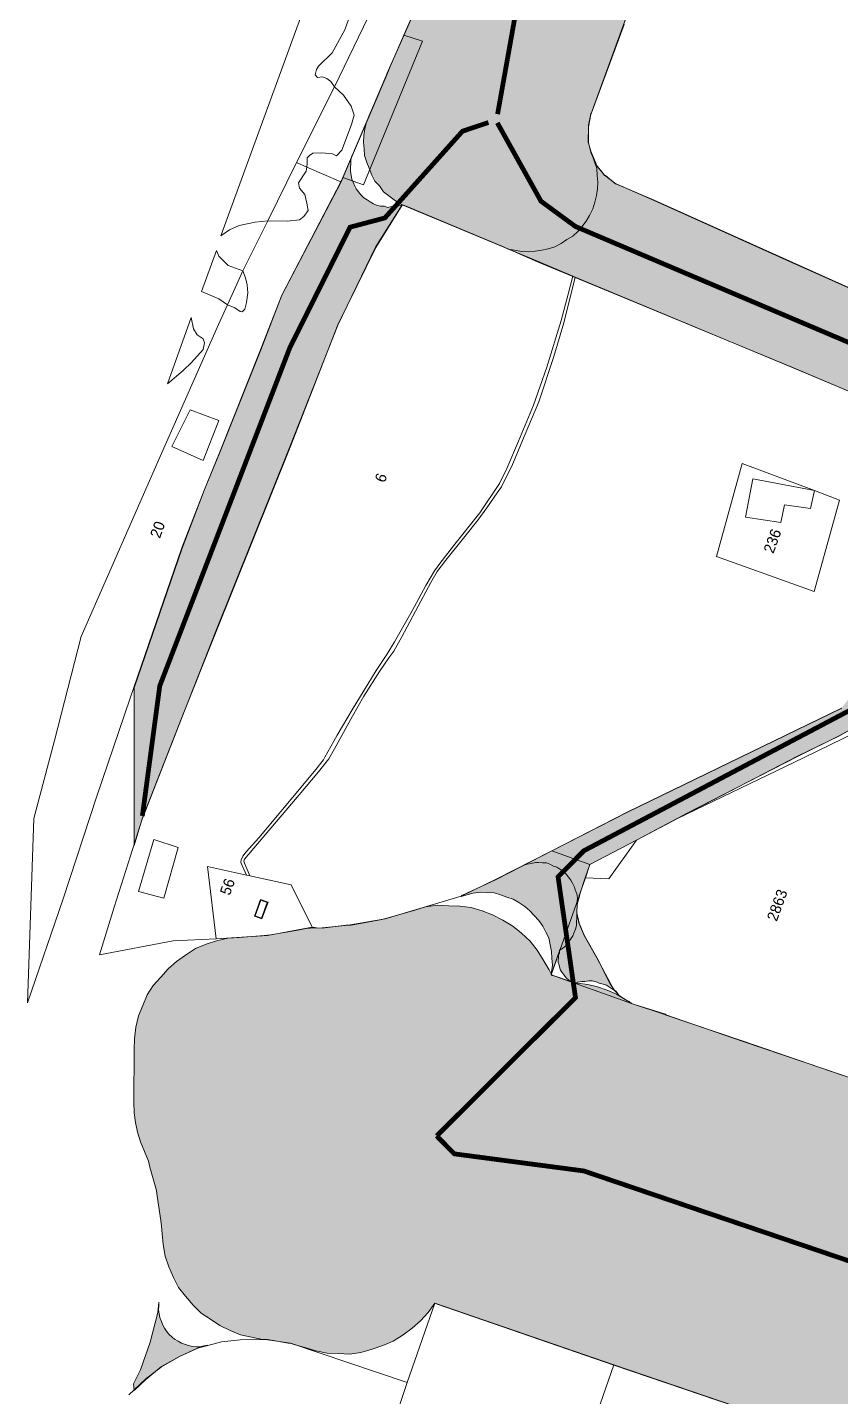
# Model space of a CAD drawing. Header units: metres. Extents: x -334141 to -333355, y -28168 to -27441.
# Drawn here: x -334071.4 to -333977.5, y -27742.8 to -27584.7 of the extents above; entities that cross this region are included whole.
import ezdxf

# ---------------------------------------------------------------- set-up
doc = ezdxf.new("R2010")
doc.units = ezdxf.units.M
for name, color, linetype, lineweight, true_color in [('EB-12-STREET-16-26M', 7, 'CONTINUOUS', 18, 0x4a5a46), ('EB-12-STREET-9-16M', 7, 'CONTINUOUS', 18, 0x84917d), ('EB-12-STREET-OVER-26M', 7, 'CONTINUOUS', 18, 0x2b3529), ('EB-12-STREET-UNDER-9M', 7, 'CONTINUOUS', 18, 0xb7c0b2), ('EB-12-STREET-VOID', 7, 'CONTINUOUS', 18, 0xe5e8e1), ('EB-BASE-CADASTRAL-AREA', 7, 'CONTINUOUS', 9, 0x8a8d90), ('EB-BASE-DIVIDING', 7, 'CONTINUOUS', 18, 0xc8bcac), ('EB-BASE-EASEMENTS', 7, 'CONTINUOUS', 18, 0x71806b), ('EB-BASE-ENCROACHED', 7, 'CONTINUOUS', 18, 0x725d47), ('EB-BASE-PARCEL-NUMBERS', 7, 'CONTINUOUS', 9, 0x8a8d90), ('EB-BASE-PARCELS', 7, 'CONTINUOUS', 18, 0x8a8d90), ('EB-BASE-STRUCTURES', 7, 'CONTINUOUS', 18, 0x4e504d)]:
    doc.layers.add(name, color=color, linetype=linetype, lineweight=lineweight, true_color=true_color)
doc.styles.add('OD-INTER', font='Inter.ttf')

msp = doc.modelspace()

# ---------------------------------------------------------------- hatches: boundary and pattern name
at = {"layer": 'EB-12-STREET-VOID', "transparency": 33554630}
for points in [[(-334006.59, -27598.25), (-334006.34, -27599.04), (-334006.17, -27599.49), (-334006.18, -27599.6), (-334005.92, -27600.27), (-334005.67, -27601.06), (-334005.61, -27601.84), (-334005.54, -27602.62), (-334005.57, -27603.39), (-334005.69, -27604.17), (-334005.9, -27604.94), (-334006.12, -27605.71), (-334006.51, -27606.47), (-334006.91, -27607.12), (-334007.39, -27607.77), (-334007.87, -27608.31), (-334008.45, -27608.84), (-334009.11, -27609.26), (-334009.77, -27609.69), (-334010.53, -27610.1), (-334011.28, -27610.3), (-334012.02, -27610.49), (-334012.77, -27610.58), (-334013.6, -27610.66), (-334014.34, -27610.63), (-334015.17, -27610.49), (-334015.91, -27610.36), (-334016.64, -27610), (-334027.67, -27605.39), (-334028.41, -27605.14), (-334029.04, -27604.68), (-334029.67, -27604.21), (-334030.3, -27603.74), (-334030.74, -27603.06), (-334031.27, -27602.49), (-334031.62, -27601.81), (-334031.96, -27601.02), (-334032.22, -27600.34), (-334032.47, -27599.56), (-334032.53, -27598.78), (-334032.6, -27598), (-334032.57, -27597.22), (-334032.45, -27596.45), (-334032.24, -27595.68), (-334031.93, -27594.91), (-334029.92, -27590.21), (-334029.91, -27590.1), (-334027.9, -27585.62), (-334023.07, -27574.58), (-334014.3, -27554.46), (-334014, -27553.81), (-334013.61, -27553.05), (-334013.12, -27552.51), (-334012.64, -27551.86), (-334011.97, -27551.44), (-334011.4, -27550.9), (-334010.74, -27550.59), (-334009.99, -27550.18), (-334009.24, -27549.98), (-334008.49, -27549.78), (-334007.75, -27549.7), (-334007, -27549.62), (-334006.17, -27549.64), (-334005.44, -27549.78), (-334004.7, -27550.03), (-334003.97, -27550.28), (-334002.24, -27551), (-334002.05, -27551.01), (-334001.96, -27551.01), (-334001.41, -27551.03), (-334000.57, -27551.06), (-333999.84, -27551.31), (-333999.11, -27551.45), (-333998.38, -27551.81), (-333997.65, -27552.17), (-333997.02, -27552.63), (-333996.39, -27553.1), (-333995.85, -27553.67), (-333995.41, -27554.24), (-333994.97, -27554.92), (-333994.53, -27555.61), (-333994.28, -27556.39), (-333994.03, -27557.07), (-333993.87, -27557.85), (-333993.81, -27558.63), (-333993.83, -27559.41), (-333993.86, -27560.18), (-333994.07, -27560.95), (-333994.29, -27561.72), (-333999.52, -27576.3), (-333999.52, -27576.3), (-334002.49, -27584.41), (-334006.28, -27594.6), (-334006.38, -27594.82), (-334006.38, -27594.93), (-334006.61, -27596.03), (-334006.61, -27596.25), (-334006.62, -27596.36), (-334006.67, -27597.92), (-334006.68, -27598.03), (-334006.59, -27598.25)], [(-334031.18, -27610.15), (-334035.56, -27619.1), (-334041.06, -27633.22), (-334049.69, -27654.68), (-334053.55, -27664.42), (-334058.13, -27676.14), (-334059.07, -27679.21), (-334059.08, -27661.01), (-334053.51, -27644.88), (-334050.96, -27638.09), (-334049.23, -27633.93), (-334044.46, -27622), (-334042.02, -27615.65), (-334035.17, -27602.57), (-334034.97, -27602.13), (-334029.92, -27590.21), (-334029.71, -27589.78), (-334029.91, -27590.1), (-334029.92, -27590.21), (-334033.75, -27599.18), (-334033.95, -27599.62), (-334034.06, -27600.06), (-334034.07, -27600.5), (-334034.09, -27600.94), (-334034.11, -27601.39), (-334034.03, -27601.83), (-334033.95, -27602.28), (-334033.78, -27602.62), (-334033.61, -27603.07), (-334033.44, -27603.41), (-334033.17, -27603.75), (-334032.91, -27604.09), (-334032.55, -27604.44), (-334032.19, -27604.67), (-334031.82, -27604.91), (-334031.46, -27605.14), (-334031.1, -27605.27), (-334030.64, -27605.4), (-334030.17, -27605.41), (-334029.81, -27605.54), (-334029.34, -27605.44), (-334028.88, -27605.46), (-334028.51, -27605.36), (-334028.23, -27605.26), (-334028.13, -27605.26), (-334031.18, -27610.15)], [(-334005.75, -27600.5), (-334005.75, -27600.61), (-334005.66, -27600.73), (-334004.86, -27601.75), (-334004.78, -27601.87), (-334004.68, -27601.87), (-334003.51, -27602.8), (-334003.51, -27602.8), (-334003.42, -27602.8), (-333999.04, -27604.74), (-333999.04, -27604.74), (-333983.83, -27611.6), (-333966.78, -27619.2), (-333952.93, -27625.35), (-333937.52, -27632.11), (-333937.52, -27632.11), (-333910.18, -27644.17), (-333909.81, -27644.41), (-333909.45, -27644.64), (-333909.09, -27644.88), (-333908.73, -27645.22), (-333908.47, -27645.57), (-333908.2, -27645.91), (-333908.03, -27646.25), (-333907.86, -27646.7), (-333907.69, -27647.15), (-333907.61, -27647.48), (-333907.42, -27647.38), (-333907.04, -27647.06), (-333906.66, -27646.85), (-333906.29, -27646.75), (-333905.82, -27646.66), (-333905.45, -27646.56), (-333905.07, -27646.46), (-333904.89, -27646.47), (-333895.48, -27644.8), (-333895.01, -27644.71), (-333894.64, -27644.72), (-333894.18, -27644.74), (-333893.72, -27644.76), (-333893.26, -27644.88), (-333892.9, -27645.12), (-333892.44, -27645.25), (-333892.08, -27645.59), (-333891.72, -27645.83), (-333891.45, -27646.17), (-333891.09, -27646.51), (-333890.83, -27646.86), (-333890.66, -27647.2), (-333890.49, -27647.65), (-333890.32, -27648.1), (-333890.24, -27648.54), (-333890.24, -27648.65), (-333890.25, -27648.76), (-333890.07, -27648.88), (-333871.8, -27655.85), (-333852.53, -27663.31), (-333852.43, -27663.31), (-333852.43, -27663.2), (-333851.78, -27644.9), (-333851.77, -27644.46), (-333851.66, -27644.02), (-333851.55, -27643.58), (-333851.35, -27643.14), (-333851.16, -27642.82), (-333850.95, -27642.38), (-333850.67, -27642.06), (-333850.38, -27641.73), (-333850.09, -27641.41), (-333849.71, -27641.2), (-333849.33, -27640.99), (-333848.95, -27640.79), (-333848.49, -27640.69), (-333848.11, -27640.59), (-333847.65, -27640.5), (-333847.19, -27640.52), (-333846.82, -27640.53), (-333846.36, -27640.66), (-333845.9, -27640.67), (-333845.53, -27640.91), (-333838.15, -27644.05), (-333824.55, -27649.75), (-333823.73, -27650.11), (-333823.55, -27650.12), (-333823.45, -27650.12), (-333822.99, -27650.03), (-333822.61, -27649.93), (-333822.15, -27649.95), (-333821.69, -27649.96), (-333821.32, -27650.09), (-333820.87, -27650.21), (-333820.5, -27650.34), (-333818.4, -27651.3), (-333818.4, -27651.3), (-333802.56, -27658.63), (-333802.37, -27658.64), (-333783.36, -27665.64), (-333783.27, -27665.64), (-333783.27, -27665.64), (-333783.84, -27666.17), (-333784.32, -27666.71), (-333784.81, -27667.36), (-333785.11, -27668.02), (-333785.51, -27668.78), (-333785.72, -27669.44), (-333785.93, -27670.21), (-333785.96, -27670.98), (-333785.98, -27671.76), (-333786.01, -27672.54), (-333785.85, -27673.32), (-333785.7, -27674.1), (-333785.44, -27674.78), (-333785.1, -27675.46), (-333784.66, -27676.14), (-333784.22, -27676.82), (-333783.68, -27677.39), (-333783.14, -27677.86), (-333782.51, -27678.32), (-333781.88, -27678.68), (-333781.15, -27679.04), (-333821.74, -27661.84), (-333821.83, -27661.73), (-333821.83, -27661.84), (-333821.92, -27661.83), (-333821.93, -27662.05), (-333825.77, -27671.02), (-333825.96, -27671.35), (-333826.16, -27671.79), (-333826.45, -27672.11), (-333826.74, -27672.43), (-333827.03, -27672.75), (-333827.41, -27672.96), (-333827.79, -27673.17), (-333828.16, -27673.38), (-333828.54, -27673.48), (-333829.01, -27673.68), (-333829.47, -27673.67), (-333829.84, -27673.76), (-333830.31, -27673.75), (-333830.77, -27673.62), (-333831.13, -27673.5), (-333831.59, -27673.37), (-333831.96, -27673.25), (-333832.32, -27673.01), (-333832.68, -27672.78), (-333833.04, -27672.43), (-333833.3, -27672.09), (-333833.57, -27671.75), (-333833.83, -27671.4), (-333834, -27670.95), (-333834.18, -27670.61), (-333834.25, -27670.17), (-333834.33, -27669.72), (-333834.41, -27669.27), (-333834.39, -27668.83), (-333833.9, -27662.74), (-333833.79, -27662.3), (-333833.69, -27661.97), (-333833.58, -27661.53), (-333833.07, -27660.11), (-333832.45, -27658.35), (-333832.05, -27657.48), (-333832.04, -27657.37), (-333832.14, -27657.37), (-333833.32, -27656.77), (-333834.69, -27656.28), (-333834.69, -27656.28), (-333835.87, -27655.68), (-333837.79, -27654.95), (-333839.61, -27654.1), (-333839.7, -27654.1), (-333839.71, -27654.21), (-333841.58, -27675.9), (-333841.65, -27677.68), (-333841.65, -27677.79), (-333841.56, -27677.79), (-333835.36, -27678.01), (-333834.9, -27678.03), (-333834.44, -27678.15), (-333834.08, -27678.28), (-333833.62, -27678.4), (-333833.26, -27678.64), (-333832.89, -27678.87), (-333832.53, -27679.11), (-333832.27, -27679.45), (-333832, -27679.68), (-333831.74, -27680.14), (-333831.47, -27680.48), (-333831.3, -27680.82), (-333831.22, -27681.26), (-333831.05, -27681.71), (-333831.07, -27682.16), (-333830.99, -27682.61), (-333831.01, -27683.05), (-333831.11, -27683.38), (-333831.22, -27683.82), (-333831.33, -27684.26), (-333833.44, -27689.07), (-333833.64, -27689.51), (-333833.84, -27689.83), (-333834.13, -27690.26), (-333834.42, -27690.59), (-333834.7, -27690.8), (-333835.09, -27691.12), (-333835.46, -27691.33), (-333835.93, -27691.53), (-333836.31, -27691.63), (-333836.77, -27691.73), (-333837.15, -27691.82), (-333837.61, -27691.81), (-333838.07, -27691.79), (-333838.53, -27691.77), (-333838.9, -27691.65), (-333839.36, -27691.52), (-333845.01, -27688.99), (-333845.19, -27688.99), (-333845.29, -27688.98), (-333845.29, -27689.09), (-333845.76, -27689.3), (-333846.14, -27689.51), (-333846.51, -27689.61), (-333846.98, -27689.7), (-333847.44, -27689.68), (-333847.9, -27689.67), (-333848.37, -27689.65), (-333848.73, -27689.53), (-333849.19, -27689.4), (-333849.65, -27689.27), (-333850.01, -27689.04), (-333850.37, -27688.8), (-333850.73, -27688.57), (-333851, -27688.23), (-333851.27, -27687.88), (-333851.53, -27687.43), (-333851.7, -27687.09), (-333851.87, -27686.64), (-333852.04, -27686.19), (-333852.12, -27685.74), (-333852.1, -27685.3), (-333852.43, -27676.19), (-333852.42, -27676.08), (-333852.51, -27676.07), (-333885.58, -27663.25), (-333896.53, -27658.98), (-333906.49, -27655.18), (-333906.86, -27655.06), (-333907.22, -27654.83), (-333907.58, -27654.59), (-333907.94, -27654.24), (-333908.2, -27653.9), (-333908.47, -27653.56), (-333908.74, -27653.22), (-333908.91, -27652.88), (-333909.08, -27652.43), (-333909.25, -27651.98), (-333909.24, -27651.87), (-333909.53, -27652.08), (-333909.91, -27652.29), (-333910.28, -27652.5), (-333910.75, -27652.7), (-333911.13, -27652.8), (-333911.59, -27652.78), (-333912.06, -27652.88), (-333912.06, -27652.88), (-333912.33, -27652.87), (-333912.43, -27652.87), (-333917.82, -27653.56), (-333918.28, -27653.55), (-333918.74, -27653.53), (-333919.11, -27653.52), (-333919.57, -27653.39), (-333920.03, -27653.26), (-333920.39, -27653.03), (-333920.76, -27652.9), (-333921.12, -27652.56), (-333921.48, -27652.32), (-333921.75, -27651.98), (-333922.1, -27651.64), (-333922.28, -27651.3), (-333922.54, -27650.84), (-333922.62, -27650.51), (-333922.79, -27650.06), (-333922.86, -27649.61), (-333922.86, -27649.5), (-333922.95, -27649.5), (-333937.73, -27643.2), (-333939.64, -27642.36), (-333945.12, -27640.05), (-333962.26, -27632.79), (-333962.26, -27632.68), (-333963.91, -27632.06), (-333964.09, -27632.06), (-333982.7, -27624.18), (-334008.15, -27613.63), (-334008.43, -27613.51), (-334012.53, -27611.81), (-334016.64, -27610), (-334015.91, -27610.36), (-334015.17, -27610.49), (-334014.34, -27610.63), (-334013.6, -27610.66), (-334012.77, -27610.58), (-334012.02, -27610.49), (-334011.28, -27610.3), (-334010.53, -27610.1), (-334009.77, -27609.69), (-334009.11, -27609.26), (-334008.45, -27608.84), (-334007.87, -27608.31), (-334007.39, -27607.77), (-334006.91, -27607.12), (-334006.51, -27606.47), (-334006.12, -27605.71), (-334005.9, -27604.94), (-334005.69, -27604.17), (-334005.57, -27603.39), (-334005.54, -27602.62), (-334005.61, -27601.84), (-334005.67, -27601.06), (-334005.92, -27600.27), (-334006.18, -27599.6), (-334006.17, -27599.49), (-334006.17, -27599.49), (-334005.75, -27600.5)], [(-334010.86, -27679.81), (-334002.09, -27675.34), (-333977.42, -27663.34), (-333974.89, -27660.09), (-333968.98, -27657.75), (-333966.46, -27657.28), (-333966.43, -27656.4), (-333947.42, -27652.85), (-333947.55, -27653.84), (-333933.39, -27651.35), (-333922.86, -27649.5), (-333922.86, -27649.5), (-333922.86, -27649.61), (-333922.79, -27650.06), (-333922.62, -27650.51), (-333922.54, -27650.84), (-333922.28, -27651.3), (-333922.1, -27651.64), (-333921.75, -27651.98), (-333921.48, -27652.32), (-333921.12, -27652.56), (-333920.76, -27652.9), (-333920.39, -27653.03), (-333920.03, -27653.26), (-333919.57, -27653.39), (-333919.11, -27653.52), (-333918.74, -27653.53), (-333918.28, -27653.55), (-333917.82, -27653.56), (-333918.66, -27653.64), (-333923.02, -27654.05), (-333927.11, -27654.34), (-333937.54, -27656.31), (-333951.34, -27658.93), (-333959.91, -27660.4), (-333967.28, -27662.14), (-333967.94, -27662.34), (-333971.12, -27663.23), (-333973.18, -27663.93), (-333974.31, -27664.67), (-333977.71, -27666.54), (-333982.52, -27668.93), (-333995.25, -27675.47), (-333996.38, -27676.1), (-334001.1, -27678.6), (-334006.47, -27681.4), (-334006.99, -27682.94), (-334007.61, -27684.8), (-334007.62, -27684.92), (-334007.71, -27684.91), (-334007.71, -27685.02), (-334007.62, -27684.92), (-334007.93, -27686.01), (-334007.92, -27685.68), (-334007.91, -27685.24), (-334007.98, -27684.79), (-334008.15, -27684.34), (-334008.23, -27684.01), (-334008.49, -27683.55), (-334008.67, -27683.21), (-334008.93, -27682.87), (-334009.2, -27682.53), (-334009.56, -27682.18), (-334009.92, -27681.95), (-334010.28, -27681.71), (-334010.65, -27681.59), (-334011.1, -27681.35), (-334011.47, -27681.23), (-334011.93, -27681.21), (-334012.39, -27681.19), (-334012.76, -27681.18), (-334013.23, -27681.28), (-334013.69, -27681.37), (-334014.07, -27681.47), (-334014.45, -27681.68), (-334010.86, -27679.81)], [(-334021.32, -27685.1), (-334021.23, -27684.99), (-334017.27, -27683.13), (-334017.27, -27683.13), (-334014.45, -27681.68), (-334014.07, -27681.47), (-334013.69, -27681.37), (-334013.23, -27681.28), (-334012.76, -27681.18), (-334012.39, -27681.19), (-334011.93, -27681.21), (-334011.47, -27681.23), (-334011.1, -27681.35), (-334010.65, -27681.59), (-334010.28, -27681.71), (-334009.92, -27681.95), (-334009.56, -27682.18), (-334009.2, -27682.53), (-334008.93, -27682.87), (-334008.67, -27683.21), (-334008.49, -27683.55), (-334008.23, -27684.01), (-334008.15, -27684.34), (-334007.98, -27684.79), (-334007.91, -27685.24), (-334007.92, -27685.68), (-334007.94, -27686.13), (-334007.94, -27686.13), (-334007.96, -27686.9), (-334007.97, -27687.01), (-334007.97, -27687.12), (-334007.99, -27687.57), (-334008, -27688.01), (-334008.02, -27688.45), (-334008.13, -27688.89), (-334008.33, -27689.33), (-334008.43, -27689.66), (-334008.73, -27690.09), (-334008.92, -27690.42), (-334009.21, -27690.74), (-334009.59, -27691.06), (-334009.88, -27691.27), (-334009.97, -27691.27), (-334009.97, -27691.38), (-334010.9, -27694.01), (-334010.9, -27694.01), (-334010.9, -27694.12), (-334010.89, -27693.79), (-334010.77, -27693.02), (-334010.84, -27692.24), (-334010.9, -27691.46), (-334011.06, -27690.68), (-334011.22, -27689.89), (-334011.56, -27689.22), (-334011.91, -27688.54), (-334012.35, -27687.86), (-334012.89, -27687.28), (-334013.42, -27686.71), (-334013.96, -27686.25), (-334014.68, -27685.78), (-334015.32, -27685.42), (-334016.05, -27685.17), (-334016.78, -27684.92), (-334017.51, -27684.68), (-334018.35, -27684.65), (-334019.09, -27684.62), (-334019.92, -27684.7), (-334020.67, -27684.9), (-334021.32, -27685.1), (-334021.32, -27685.1)], [(-334024.37, -27732.06), (-334025.15, -27733.14), (-334026.02, -27734.11), (-334026.97, -27734.96), (-334028.02, -27735.7), (-334029.16, -27736.44), (-334030.38, -27736.95), (-334031.6, -27737.35), (-334032.91, -27737.75), (-334034.21, -27737.93), (-334035.5, -27737.88), (-334036.8, -27737.84), (-334038.08, -27737.57), (-334039.37, -27737.19), (-334040.74, -27736.81), (-334041.02, -27736.69), (-334041.29, -27736.68), (-334043.68, -27736.26), (-334044.24, -27736.24), (-334045.53, -27735.97), (-334046.81, -27735.71), (-334048, -27735.22), (-334049.18, -27734.62), (-334050.27, -27733.92), (-334051.35, -27733.21), (-334052.25, -27732.29), (-334053.14, -27731.26), (-334053.93, -27730.24), (-334054.54, -27729.1), (-334055.05, -27727.87), (-334055.47, -27726.63), (-334055.7, -27725.29), (-334055.84, -27724.06), (-334055.91, -27723.17), (-334055.97, -27722.5), (-334056.43, -27719.71), (-334056.5, -27719.04), (-334057.24, -27716.35), (-334057.4, -27715.68), (-334058.34, -27713.43), (-334058.67, -27712.31), (-334058.91, -27711.19), (-334059.05, -27710.07), (-334059.1, -27708.85), (-334059.07, -27702.75), (-334059.03, -27701.53), (-334058.89, -27700.2), (-334058.57, -27698.88), (-334058.06, -27697.68), (-334057.55, -27696.47), (-334056.87, -27695.39), (-334056, -27694.42), (-334055.13, -27693.45), (-334054.18, -27692.6), (-334053.13, -27691.86), (-334052, -27691.12), (-334050.77, -27690.61), (-334049.56, -27690.21), (-334048.25, -27689.92), (-334046.95, -27689.85), (-334044.07, -27689.62), (-334043.33, -27689.54), (-334040.16, -27688.98), (-334039.23, -27688.79), (-334038.3, -27688.72), (-334037.38, -27688.75), (-334034.59, -27688.4), (-334034.03, -27688.42), (-334030.49, -27687.77), (-334029.74, -27687.57), (-334026.66, -27686.68), (-334025.44, -27686.28), (-334024.05, -27686.11), (-334022.75, -27686.16), (-334021.46, -27686.2), (-334020.17, -27686.36), (-334018.88, -27686.74), (-334017.7, -27687.22), (-334016.51, -27687.82), (-334015.34, -27688.53), (-334014.35, -27689.34), (-334013.36, -27690.26), (-334012.56, -27691.29), (-334011.86, -27692.42), (-334011.16, -27693.56), (-334010.9, -27694.12), (-334010.82, -27694.24), (-334010.72, -27694.24), (-334008.44, -27694.99), (-334008.16, -27695.11), (-334007.88, -27695.12), (-334006.69, -27695.27), (-334005.59, -27695.53), (-334004.49, -27695.9), (-334003.39, -27696.39), (-334002.4, -27696.98), (-334001.94, -27697.22), (-334001.67, -27697.45), (-334001.31, -27697.57), (-333997.74, -27698.7), (-333997.65, -27698.81), (-333988.77, -27701.79), (-333977.34, -27705.74), (-333977.25, -27705.75), (-333968.19, -27708.84), (-333949.35, -27715.28), (-333938.73, -27718.88), (-333938.64, -27718.88), (-333922.64, -27724.44), (-333908.73, -27729.04), (-333908.55, -27729.16), (-333902.24, -27731.38), (-333902.15, -27731.49), (-333889.52, -27735.71), (-333876.99, -27740.04), (-333876.71, -27740.05), (-333876.34, -27740.06), (-333866.65, -27738.18), (-333865.44, -27738), (-333864.14, -27737.94), (-333862.85, -27737.98), (-333861.65, -27738.14), (-333860.37, -27738.52), (-333859.18, -27738.89), (-333858.08, -27739.37), (-333857, -27740.08), (-333856, -27740.78), (-333855.02, -27741.7), (-333854.22, -27742.62), (-333853.42, -27743.65), (-333852.71, -27744.67), (-333852.28, -27745.57), (-333852.11, -27746.02), (-333851.41, -27747.05), (-333851.24, -27747.39), (-333850.97, -27747.62), (-333849.9, -27748.77), (-333849.63, -27749), (-333849.35, -27749.12), (-333848.44, -27749.59), (-333848.17, -27749.71), (-333847.9, -27749.84), (-333820.91, -27759), (-333804.81, -27764.46), (-333786.24, -27770.77), (-333770.13, -27776.11), (-333769.4, -27776.25), (-333768.48, -27776.4), (-333768.48, -27776.4), (-333767.83, -27776.42), (-333766.99, -27776.34), (-333766.72, -27776.35), (-333765.51, -27776.28), (-333764.22, -27776.32), (-333763.02, -27776.48), (-333761.83, -27776.85), (-333760.64, -27777.23), (-333759.45, -27777.71), (-333758.46, -27778.41), (-333757.37, -27779.12), (-333756.47, -27779.93), (-333755.58, -27780.85), (-333754.88, -27781.87), (-333754.88, -27781.87), (-333754.51, -27781.99), (-333739.33, -27787.3), (-333739.24, -27787.31), (-333734.12, -27789.15), (-333724.61, -27792.49), (-333719.48, -27794.22), (-333719.39, -27794.22), (-333713.26, -27796.33), (-333701.01, -27800.65), (-333691.31, -27803.98), (-333691.22, -27803.99), (-333687.38, -27805.34), (-333683.54, -27806.7), (-333679.6, -27807.95), (-333677.59, -27808.69), (-333677.32, -27808.7), (-333673.48, -27810.16), (-333673.39, -27810.17), (-333669.64, -27811.41), (-333669.64, -27811.41), (-333662.96, -27813.76), (-333655.64, -27816.23), (-333651.25, -27817.72), (-333650.97, -27817.73), (-333650.88, -27817.73), (-333649.78, -27817.99), (-333648.58, -27818.26), (-333647.39, -27818.63), (-333646.21, -27819.23), (-333645.48, -27819.59), (-333645.3, -27819.71), (-333645.03, -27819.83), (-333642.74, -27820.57), (-333639.54, -27821.69), (-333639.45, -27821.69), (-333633.32, -27823.9), (-333632.5, -27824.15), (-333631.13, -27824.76), (-333629.95, -27825.35), (-333626.95, -27827.01), (-333623.41, -27828.92), (-333619.87, -27830.82), (-333619.77, -27830.82), (-333616.32, -27832.72), (-333609.15, -27836.63), (-333592.43, -27845.77), (-333592.34, -27845.78), (-333570.36, -27857.76), (-333546.3, -27871.04), (-333539.57, -27874.61), (-333539.48, -27874.62), (-333533.03, -27878.17), (-333526.76, -27881.61), (-333523.31, -27883.51), (-333522.22, -27884.11), (-333521.23, -27884.92), (-333520.25, -27885.84), (-333519.35, -27886.76), (-333518.65, -27887.78), (-333517.95, -27888.92), (-333517.44, -27890.16), (-333517.02, -27891.39), (-333516.69, -27892.63), (-333516.55, -27893.96), (-333516.51, -27895.3), (-333516.64, -27896.51), (-333516.87, -27897.84), (-333517.19, -27899.05), (-333517.7, -27900.25), (-333518.3, -27901.45), (-333518.98, -27902.54), (-333519.76, -27903.51), (-333520.72, -27904.47), (-333521.67, -27905.33), (-333522.81, -27906.06), (-333523.94, -27906.69), (-333524.04, -27906.69), (-333524.79, -27907.1), (-333525.08, -27907.32), (-333525.65, -27907.74), (-333526.13, -27908.17), (-333526.41, -27908.38), (-333526.89, -27908.81), (-333527.08, -27909.02), (-333527.27, -27909.24), (-333529.43, -27912.71), (-333530.9, -27914.88), (-333537.97, -27926.29), (-333537.97, -27926.29), (-333540.03, -27929.66), (-333540.42, -27930.31), (-333540.81, -27930.85), (-333542.09, -27932.8), (-333542.18, -27932.91), (-333551.3, -27947.24), (-333551.39, -27947.35), (-333558.66, -27959.19), (-333559.44, -27960.28), (-333560.31, -27961.25), (-333561.18, -27962.21), (-333562.22, -27963.07), (-333563.36, -27963.69), (-333564.49, -27964.32), (-333565.71, -27964.72), (-333567.02, -27965.12), (-333568.32, -27965.29), (-333569.62, -27965.36), (-333570.91, -27965.31), (-333572.2, -27965.16), (-333573.49, -27964.89), (-333574.68, -27964.4), (-333575.86, -27963.81), (-333607.39, -27946.93), (-333607.39, -27946.82), (-333620.02, -27940.05), (-333642.64, -27927.92), (-333642.73, -27927.92), (-333644.46, -27926.97), (-333645.54, -27926.27), (-333646.63, -27925.45), (-333647.62, -27924.64), (-333648.42, -27923.72), (-333649.21, -27922.59), (-333649.82, -27921.57), (-333650.43, -27920.32), (-333650.85, -27919.09), (-333651.08, -27917.86), (-333651.31, -27916.63), (-333651.36, -27915.29), (-333651.22, -27913.97), (-333650.99, -27912.75), (-333650.67, -27911.54), (-333650.26, -27910.34), (-333649.66, -27909.14), (-333648.98, -27908.05), (-333648.2, -27906.97), (-333647.33, -27906.11), (-333646.28, -27905.26), (-333645.24, -27904.52), (-333644.11, -27903.89), (-333642.98, -27903.38), (-333641.76, -27902.98), (-333640.45, -27902.69), (-333639.15, -27902.52), (-333637.85, -27902.45), (-333636.66, -27902.6), (-333635.37, -27902.87), (-333634.09, -27903.25), (-333629.05, -27904.98), (-333589.35, -27918.48), (-333589.07, -27918.49), (-333588.88, -27918.28), (-333569.87, -27888.53), (-333569.68, -27888.31), (-333569.95, -27888.19), (-333599.04, -27878.18), (-333599.13, -27878.06), (-333609.28, -27874.6), (-333639.47, -27864.21), (-333639.74, -27864.08), (-333639.93, -27864.3), (-333647.08, -27875.37), (-333647.86, -27876.45), (-333648.64, -27877.43), (-333649.59, -27878.28), (-333650.26, -27878.81), (-333650.47, -27879.58), (-333650.88, -27880.79), (-333651.39, -27881.99), (-333652.08, -27883.08), (-333653.45, -27885.25), (-333654.22, -27886.22), (-333655.09, -27887.19), (-333655.95, -27888.05), (-333657, -27888.9), (-333658.04, -27889.53), (-333659.26, -27890.04), (-333660.39, -27890.55), (-333661.61, -27890.84), (-333662.91, -27891.02), (-333664.21, -27891.2), (-333665.41, -27891.15), (-333666.7, -27890.89), (-333667.99, -27890.62), (-333669.18, -27890.24), (-333670.36, -27889.65), (-333671.45, -27889.05), (-333672.44, -27888.35), (-333673.43, -27887.43), (-333674.32, -27886.51), (-333675.03, -27885.49), (-333675.73, -27884.46), (-333676.34, -27883.33), (-333676.76, -27882.09), (-333677.09, -27880.86), (-333677.32, -27879.63), (-333677.37, -27878.3), (-333677.36, -27878.08), (-333677.31, -27876.75), (-333677.17, -27875.42), (-333676.85, -27874.1), (-333676.34, -27872.9), (-333675.84, -27871.69), (-333675.15, -27870.5), (-333674.66, -27869.85), (-333674.56, -27869.74), (-333673.79, -27868.66), (-333673.01, -27867.68), (-333672.05, -27866.72), (-333672.05, -27866.72), (-333671.66, -27866.29), (-333670.71, -27865.55), (-333670.61, -27865.22), (-333670.29, -27864.01), (-333670.18, -27863.68), (-333670.37, -27863.56), (-333673.17, -27861.8), (-333673.44, -27861.56), (-333673.64, -27861.89), (-333675.6, -27865.04), (-333677.47, -27868.19), (-333678.25, -27869.28), (-333679.03, -27870.25), (-333679.98, -27871.1), (-333680.94, -27871.96), (-333682.07, -27872.58), (-333683.2, -27873.21), (-333684.43, -27873.72), (-333685.64, -27874.01), (-333686.85, -27874.3), (-333688.15, -27874.37), (-333688.43, -27874.36), (-333688.62, -27874.46), (-333688.81, -27874.56), (-333689.11, -27875.33), (-333689.52, -27876.54), (-333689.72, -27876.86), (-333690.02, -27877.52), (-333690.02, -27877.52), (-333691.12, -27879.81), (-333691.12, -27879.92), (-333691.22, -27880.03), (-333691.14, -27880.25), (-333690.88, -27880.93), (-333690.46, -27882.17), (-333690.23, -27883.4), (-333690.09, -27884.62), (-333690.04, -27885.84), (-333690.18, -27887.17), (-333690.41, -27888.38), (-333690.82, -27889.59), (-333691.32, -27890.79), (-333691.82, -27891.89), (-333692.6, -27892.97), (-333693.38, -27893.94), (-333694.25, -27894.91), (-333695.2, -27895.65), (-333696.24, -27896.39), (-333697.38, -27897.02), (-333698.6, -27897.53), (-333698.97, -27897.63), (-333699.16, -27897.84), (-333700.99, -27899.78), (-333701.95, -27900.63), (-333702.9, -27901.38), (-333704.04, -27902.11), (-333705.16, -27902.63), (-333706.38, -27903.03), (-333707.6, -27903.43), (-333708.81, -27903.61), (-333710.11, -27903.67), (-333711.4, -27903.63), (-333712.69, -27903.47), (-333713.89, -27903.21), (-333715.08, -27902.83), (-333716.26, -27902.24), (-333717.35, -27901.64), (-333726.76, -27895.54), (-333727.04, -27895.42), (-333727.49, -27895.18), (-333727.77, -27895.06), (-333728.95, -27894.46), (-333730.03, -27893.76), (-333731.12, -27892.94), (-333732.01, -27892.02), (-333732.81, -27891), (-333733.6, -27889.97), (-333734.21, -27888.73), (-333734.72, -27887.6), (-333735.05, -27886.25), (-333735.28, -27885.02), (-333735.42, -27883.69), (-333735.41, -27883.47), (-333735.41, -27883.47), (-333735.83, -27882.34), (-333736.16, -27881.11), (-333736.39, -27879.88), (-333736.47, -27879.43), (-333736.65, -27879.31), (-333736.65, -27879.31), (-333737.83, -27878.61), (-333737.83, -27878.61), (-333738.56, -27878.25), (-333738.56, -27878.25), (-333739.65, -27877.65), (-333740.74, -27876.95), (-333741.72, -27876.14), (-333742.62, -27875.22), (-333743.33, -27874.31), (-333744.03, -27873.28), (-333744.64, -27872.15), (-333745.15, -27871.02), (-333745.48, -27869.79), (-333745.72, -27868.56), (-333745.86, -27867.33), (-333745.9, -27866), (-333745.77, -27864.78), (-333745.54, -27863.57), (-333745.43, -27863.13), (-333745.32, -27862.69), (-333745.32, -27862.69), (-333745.74, -27861.45), (-333745.98, -27860.22), (-333746.12, -27859), (-333746.07, -27857.67), (-333745.94, -27856.45), (-333745.71, -27855.24), (-333745.39, -27854.03), (-333743.64, -27848.98), (-333743.54, -27848.77), (-333743.71, -27848.32), (-333744.04, -27847.19), (-333744.27, -27845.96), (-333744.41, -27844.74), (-333744.46, -27843.52), (-333744.33, -27842.3), (-333744.1, -27841.09), (-333743.78, -27839.88), (-333743.26, -27838.45), (-333740.27, -27829.68), (-333740.17, -27829.35), (-333740.44, -27829.23), (-333754.61, -27824.29), (-333754.89, -27824.28), (-333755.17, -27824.16), (-333755.44, -27824.15), (-333756, -27824.13), (-333756.74, -27824.21), (-333757.3, -27824.19), (-333758.23, -27824.38), (-333759.06, -27824.46), (-333759.81, -27824.66), (-333760.66, -27824.96), (-333761.13, -27825.17), (-333761.32, -27825.27), (-333761.6, -27825.37), (-333762.26, -27825.79), (-333762.45, -27825.9), (-333762.64, -27826), (-333762.83, -27826.22), (-333763.78, -27826.96), (-333764.91, -27827.59), (-333766.04, -27828.1), (-333767.26, -27828.5), (-333768.48, -27828.9), (-333769.78, -27829.08), (-333770.99, -27829.15), (-333772.28, -27829.1), (-333773.57, -27828.83), (-333774.76, -27828.57), (-333775.95, -27828.19), (-333777.14, -27827.6), (-333778.23, -27827), (-333779.22, -27826.19), (-333779.58, -27825.96), (-333779.85, -27825.73), (-333780.12, -27825.61), (-333807.57, -27816.31), (-333807.65, -27816.2), (-333812.78, -27814.57), (-333812.87, -27814.57), (-333845.26, -27803.66), (-333845.26, -27803.66), (-333873.8, -27793.77), (-333874.16, -27793.64), (-333874.72, -27793.74), (-333874.81, -27793.73), (-333876.11, -27793.69), (-333877.4, -27793.53), (-333878.69, -27793.26), (-333879.87, -27792.78), (-333881.06, -27792.29), (-333882.15, -27791.59), (-333883.23, -27790.88), (-333883.5, -27790.65), (-333883.77, -27790.53), (-333911.31, -27781.23), (-333912.41, -27780.75), (-333913.59, -27780.15), (-333914.59, -27779.56), (-333915.58, -27778.75), (-333916.47, -27777.94), (-333917.27, -27777.03), (-333917.98, -27776), (-333918.59, -27774.98), (-333919.11, -27773.85), (-333919.53, -27772.73), (-333919.86, -27771.49), (-333920.09, -27770.27), (-333920.14, -27769.04), (-333920.1, -27767.82), (-333920.09, -27767.6), (-333920.36, -27767.48), (-333940.85, -27760.54), (-333962.08, -27753.35), (-333975.53, -27748.77), (-333975.62, -27748.77), (-334003.7, -27739.23), (-334003.7, -27739.23), (-334024.1, -27732.18), (-334024.37, -27732.06), (-334024.37, -27732.06)], [(-334007.73, -27688.13), (-334007.13, -27689.59), (-334005.65, -27692.2), (-334004.09, -27695.14), (-334003.66, -27695.93), (-334003.21, -27696.39), (-334003.47, -27696.05), (-334003.84, -27695.82), (-334004.2, -27695.58), (-334004.56, -27695.35), (-334004.93, -27695.22), (-334005.38, -27695.1), (-334005.75, -27694.97), (-334006.21, -27694.84), (-334006.58, -27694.83), (-334007.04, -27694.93), (-334007.41, -27694.91), (-334007.88, -27695.01), (-334007.98, -27695.12), (-334008.16, -27695.11), (-334008.16, -27695.11), (-334008.44, -27694.99), (-334008.62, -27694.87), (-334008.89, -27694.75), (-334009.16, -27694.52), (-334009.34, -27694.29), (-334009.51, -27694.06), (-334009.69, -27693.83), (-334009.87, -27693.61), (-334009.95, -27693.38), (-334010.03, -27693.04), (-334010.11, -27692.71), (-334010.11, -27692.49), (-334010.09, -27692.15), (-334010.09, -27691.93), (-334009.98, -27691.6), (-334009.97, -27691.38), (-334009.97, -27691.27), (-334009.88, -27691.27), (-334009.59, -27691.06), (-334009.21, -27690.74), (-334008.92, -27690.42), (-334008.73, -27690.09), (-334008.43, -27689.66), (-334008.33, -27689.33), (-334008.13, -27688.89), (-334008.02, -27688.45), (-334008, -27688.01), (-334007.99, -27687.57), (-334007.97, -27687.12), (-334007.97, -27687.01), (-334007.73, -27688.13)], [(-334051.68, -27737.2), (-334053.85, -27738.23), (-334055.92, -27739.38), (-334057.73, -27740.87), (-334059.08, -27742.15), (-334059.14, -27741.38), (-334058.34, -27739.74), (-334057.21, -27736.56), (-334056.35, -27733.15), (-334056.22, -27731.93), (-334056.23, -27732.38), (-334056.25, -27732.82), (-334056.17, -27733.27), (-334056.09, -27733.71), (-334055.92, -27734.16), (-334055.75, -27734.61), (-334055.58, -27734.95), (-334055.32, -27735.29), (-334055.05, -27735.64), (-334054.69, -27735.98), (-334054.42, -27736.21), (-334053.97, -27736.45), (-334053.61, -27736.69), (-334053.24, -27736.81), (-334052.78, -27736.94), (-334052.32, -27737.06), (-334051.86, -27737.08), (-334051.49, -27737.09), (-334051.02, -27737), (-334050.56, -27736.91), (-334051.68, -27737.2)]]:
    msp.add_hatch(color=256, dxfattribs=at).paths.add_polyline_path(points)

# ---------------------------------------------------------------- linework, layer by layer
at = {"layer": 'EB-12-STREET-16-26M', "const_width": 0.55}
msp.add_lwpolyline([(-334017.12, -27594.77), (-334015.15, -27583.74), (-334005.14, -27559.78)], dxfattribs=at)
at = {"layer": 'EB-12-STREET-9-16M', "const_width": 0.55}
msp.add_lwpolyline([(-333920.17, -27646.82), (-333923.12, -27643.83), (-334008.13, -27607.74), (-334012.1, -27604.83), (-334017.15, -27595.77)], dxfattribs=at)
at = {"layer": 'EB-12-STREET-OVER-26M', "const_width": 0.55}
msp.add_lwpolyline([(-333864.13, -27771.8), (-333878.16, -27762.75), (-333894.11, -27760.75), (-333907.18, -27750.74), (-334007.17, -27716.79), (-334022.1, -27714.82), (-334024.15, -27712.75)], dxfattribs=at)
at = {"layer": 'EB-12-STREET-UNDER-9M', "const_width": 0.55}
for points in [[(-334058.12, -27675.8), (-334056.11, -27660.78), (-334041.12, -27621.79), (-334034.15, -27607.82), (-334030.13, -27606.75), (-334021.17, -27596.74), (-334018.17, -27595.73)], [(-333920.15, -27648.82), (-333923.16, -27652.82), (-333950.11, -27655.75), (-333971.12, -27660.78), (-334007.16, -27679.82), (-334010.14, -27682.83), (-334008.13, -27696.78), (-334024.15, -27712.75)]]:
    msp.add_lwpolyline(points, dxfattribs=at)
at = {"layer": 'EB-12-STREET-VOID'}
for points in [[(-334002.49, -27584.41), (-334006.28, -27594.6), (-334006.38, -27594.82), (-334006.38, -27594.93), (-334006.61, -27596.03), (-334006.61, -27596.25), (-334006.62, -27596.36), (-334006.67, -27597.92), (-334006.68, -27598.03), (-334006.59, -27598.25), (-334006.59, -27598.25), (-334006.34, -27599.04), (-334006.17, -27599.49), (-334006.18, -27599.6), (-334005.92, -27600.27), (-334005.67, -27601.06), (-334005.61, -27601.84), (-334005.54, -27602.62), (-334005.57, -27603.39), (-334005.69, -27604.17), (-334005.9, -27604.94), (-334006.12, -27605.71), (-334006.51, -27606.47), (-334006.91, -27607.12), (-334007.39, -27607.77), (-334007.87, -27608.31), (-334008.45, -27608.84), (-334009.11, -27609.26), (-334009.77, -27609.69), (-334010.53, -27610.1), (-334011.28, -27610.3), (-334012.02, -27610.49), (-334012.77, -27610.58), (-334013.6, -27610.66), (-334014.34, -27610.63), (-334015.17, -27610.49), (-334015.91, -27610.36), (-334016.64, -27610), (-334027.67, -27605.39), (-334028.41, -27605.14), (-334029.04, -27604.68), (-334029.67, -27604.21), (-334030.3, -27603.74), (-334030.74, -27603.06), (-334031.27, -27602.49), (-334031.62, -27601.81), (-334031.96, -27601.02), (-334032.22, -27600.34), (-334032.47, -27599.56), (-334032.53, -27598.78), (-334032.6, -27598), (-334032.57, -27597.22), (-334032.45, -27596.45), (-334032.24, -27595.68), (-334031.93, -27594.91), (-334029.92, -27590.21), (-334029.91, -27590.1), (-334027.9, -27585.62), (-334023.07, -27574.58)], [(-333964.09, -27632.06), (-333982.7, -27624.18), (-334008.15, -27613.63), (-334008.43, -27613.51), (-334012.53, -27611.81), (-334016.64, -27610), (-334015.91, -27610.36), (-334015.17, -27610.49), (-334014.34, -27610.63), (-334013.6, -27610.66), (-334012.77, -27610.58), (-334012.02, -27610.49), (-334011.28, -27610.3), (-334010.53, -27610.1), (-334009.77, -27609.69), (-334009.11, -27609.26), (-334008.45, -27608.84), (-334007.87, -27608.31), (-334007.39, -27607.77), (-334006.91, -27607.12), (-334006.51, -27606.47), (-334006.12, -27605.71), (-334005.9, -27604.94), (-334005.69, -27604.17), (-334005.57, -27603.39), (-334005.54, -27602.62), (-334005.61, -27601.84), (-334005.67, -27601.06), (-334005.92, -27600.27), (-334006.18, -27599.6), (-334006.17, -27599.49), (-334006.17, -27599.49), (-334005.75, -27600.5), (-334005.75, -27600.5), (-334005.75, -27600.61), (-334005.66, -27600.73), (-334004.86, -27601.75), (-334004.78, -27601.87), (-334004.68, -27601.87), (-334003.51, -27602.8), (-334003.51, -27602.8), (-334003.42, -27602.8), (-333999.04, -27604.74), (-333999.04, -27604.74), (-333983.83, -27611.6), (-333966.78, -27619.2)], [(-333974.31, -27664.67), (-333977.71, -27666.54), (-333982.52, -27668.93), (-333995.25, -27675.47), (-333996.38, -27676.1), (-334001.1, -27678.6), (-334006.47, -27681.4), (-334006.99, -27682.94), (-334007.61, -27684.8), (-334007.62, -27684.92), (-334007.71, -27684.91), (-334007.71, -27685.02), (-334007.62, -27684.92), (-334007.93, -27686.01), (-334007.92, -27685.68), (-334007.91, -27685.24), (-334007.98, -27684.79), (-334008.15, -27684.34), (-334008.23, -27684.01), (-334008.49, -27683.55), (-334008.67, -27683.21), (-334008.93, -27682.87), (-334009.2, -27682.53), (-334009.56, -27682.18), (-334009.92, -27681.95), (-334010.28, -27681.71), (-334010.65, -27681.59), (-334011.1, -27681.35), (-334011.47, -27681.23), (-334011.93, -27681.21), (-334012.39, -27681.19), (-334012.76, -27681.18), (-334013.23, -27681.28), (-334013.69, -27681.37), (-334014.07, -27681.47), (-334014.45, -27681.68), (-334010.86, -27679.81), (-334010.86, -27679.81), (-334002.09, -27675.34), (-333977.42, -27663.34)], [(-333975.62, -27748.77), (-334003.7, -27739.23), (-334003.7, -27739.23), (-334024.1, -27732.18), (-334024.37, -27732.06), (-334024.37, -27732.06), (-334024.37, -27732.06), (-334025.15, -27733.14), (-334026.02, -27734.11), (-334026.97, -27734.96), (-334028.02, -27735.7), (-334029.16, -27736.44), (-334030.38, -27736.95), (-334031.6, -27737.35), (-334032.91, -27737.75), (-334034.21, -27737.93), (-334035.5, -27737.88), (-334036.8, -27737.84), (-334038.08, -27737.57), (-334039.37, -27737.19), (-334040.74, -27736.81), (-334041.02, -27736.69), (-334041.29, -27736.68), (-334043.68, -27736.26), (-334044.24, -27736.24), (-334045.53, -27735.97), (-334046.81, -27735.71), (-334048, -27735.22), (-334049.18, -27734.62), (-334050.27, -27733.92), (-334051.35, -27733.21), (-334052.25, -27732.29), (-334053.14, -27731.26), (-334053.93, -27730.24), (-334054.54, -27729.1), (-334055.05, -27727.87), (-334055.47, -27726.63), (-334055.7, -27725.29), (-334055.84, -27724.06), (-334055.91, -27723.17), (-334055.97, -27722.5), (-334056.43, -27719.71), (-334056.5, -27719.04), (-334057.24, -27716.35), (-334057.4, -27715.68), (-334058.34, -27713.43), (-334058.67, -27712.31), (-334058.91, -27711.19), (-334059.05, -27710.07), (-334059.1, -27708.85), (-334059.07, -27702.75), (-334059.03, -27701.53), (-334058.89, -27700.2), (-334058.57, -27698.88), (-334058.06, -27697.68), (-334057.55, -27696.47), (-334056.87, -27695.39), (-334056, -27694.42), (-334055.13, -27693.45), (-334054.18, -27692.6), (-334053.13, -27691.86), (-334052, -27691.12), (-334050.77, -27690.61), (-334049.56, -27690.21), (-334048.25, -27689.92), (-334046.95, -27689.85), (-334044.07, -27689.62), (-334043.33, -27689.54), (-334040.16, -27688.98), (-334039.23, -27688.79), (-334038.3, -27688.72), (-334037.38, -27688.75), (-334034.59, -27688.4), (-334034.03, -27688.42), (-334030.49, -27687.77), (-334029.74, -27687.57), (-334026.66, -27686.68), (-334025.44, -27686.28), (-334024.05, -27686.11), (-334022.75, -27686.16), (-334021.46, -27686.2), (-334020.17, -27686.36), (-334018.88, -27686.74), (-334017.7, -27687.22), (-334016.51, -27687.82), (-334015.34, -27688.53), (-334014.35, -27689.34), (-334013.36, -27690.26), (-334012.56, -27691.29), (-334011.86, -27692.42), (-334011.16, -27693.56), (-334010.9, -27694.12), (-334010.82, -27694.24), (-334010.72, -27694.24), (-334008.44, -27694.99), (-334008.16, -27695.11), (-334007.88, -27695.12), (-334006.69, -27695.27), (-334005.59, -27695.53), (-334004.49, -27695.9), (-334003.39, -27696.39), (-334002.4, -27696.98), (-334001.94, -27697.22), (-334001.67, -27697.45), (-334001.31, -27697.57), (-333997.74, -27698.7), (-333997.65, -27698.81), (-333988.77, -27701.79), (-333977.34, -27705.74)]]:
    msp.add_lwpolyline(points, dxfattribs=at)
for points in [[(-334031.18, -27610.15), (-334035.56, -27619.1), (-334041.06, -27633.22), (-334049.69, -27654.68), (-334053.55, -27664.42), (-334058.13, -27676.14), (-334059.07, -27679.21), (-334059.08, -27661.01), (-334053.51, -27644.88), (-334050.96, -27638.09), (-334049.23, -27633.93), (-334044.46, -27622), (-334042.02, -27615.65), (-334035.17, -27602.57), (-334034.97, -27602.13), (-334029.92, -27590.21), (-334029.71, -27589.78), (-334029.91, -27590.1), (-334029.92, -27590.21), (-334033.75, -27599.18), (-334033.95, -27599.62), (-334034.06, -27600.06), (-334034.07, -27600.5), (-334034.09, -27600.94), (-334034.11, -27601.39), (-334034.03, -27601.83), (-334033.95, -27602.28), (-334033.78, -27602.62), (-334033.61, -27603.07), (-334033.44, -27603.41), (-334033.17, -27603.75), (-334032.91, -27604.09), (-334032.55, -27604.44), (-334032.19, -27604.67), (-334031.82, -27604.91), (-334031.46, -27605.14), (-334031.1, -27605.27), (-334030.64, -27605.4), (-334030.17, -27605.41), (-334029.81, -27605.54), (-334029.34, -27605.44), (-334028.88, -27605.46), (-334028.51, -27605.36), (-334028.23, -27605.26), (-334028.13, -27605.26), (-334031.18, -27610.15)], [(-334021.32, -27685.1), (-334021.23, -27684.99), (-334017.27, -27683.13), (-334017.27, -27683.13), (-334014.45, -27681.68), (-334014.07, -27681.47), (-334013.69, -27681.37), (-334013.23, -27681.28), (-334012.76, -27681.18), (-334012.39, -27681.19), (-334011.93, -27681.21), (-334011.47, -27681.23), (-334011.1, -27681.35), (-334010.65, -27681.59), (-334010.28, -27681.71), (-334009.92, -27681.95), (-334009.56, -27682.18), (-334009.2, -27682.53), (-334008.93, -27682.87), (-334008.67, -27683.21), (-334008.49, -27683.55), (-334008.23, -27684.01), (-334008.15, -27684.34), (-334007.98, -27684.79), (-334007.91, -27685.24), (-334007.92, -27685.68), (-334007.94, -27686.13), (-334007.94, -27686.13), (-334007.96, -27686.9), (-334007.97, -27687.01), (-334007.97, -27687.12), (-334007.99, -27687.57), (-334008, -27688.01), (-334008.02, -27688.45), (-334008.13, -27688.89), (-334008.33, -27689.33), (-334008.43, -27689.66), (-334008.73, -27690.09), (-334008.92, -27690.42), (-334009.21, -27690.74), (-334009.59, -27691.06), (-334009.88, -27691.27), (-334009.97, -27691.27), (-334009.97, -27691.38), (-334010.9, -27694.01), (-334010.9, -27694.01), (-334010.9, -27694.12), (-334010.89, -27693.79), (-334010.77, -27693.02), (-334010.84, -27692.24), (-334010.9, -27691.46), (-334011.06, -27690.68), (-334011.22, -27689.89), (-334011.56, -27689.22), (-334011.91, -27688.54), (-334012.35, -27687.86), (-334012.89, -27687.28), (-334013.42, -27686.71), (-334013.96, -27686.25), (-334014.68, -27685.78), (-334015.32, -27685.42), (-334016.05, -27685.17), (-334016.78, -27684.92), (-334017.51, -27684.68), (-334018.35, -27684.65), (-334019.09, -27684.62), (-334019.92, -27684.7), (-334020.67, -27684.9), (-334021.32, -27685.1), (-334021.32, -27685.1)], [(-334007.73, -27688.13), (-334007.13, -27689.59), (-334005.65, -27692.2), (-334004.09, -27695.14), (-334003.66, -27695.93), (-334003.21, -27696.39), (-334003.47, -27696.05), (-334003.84, -27695.82), (-334004.2, -27695.58), (-334004.56, -27695.35), (-334004.93, -27695.22), (-334005.38, -27695.1), (-334005.75, -27694.97), (-334006.21, -27694.84), (-334006.58, -27694.83), (-334007.04, -27694.93), (-334007.41, -27694.91), (-334007.88, -27695.01), (-334007.98, -27695.12), (-334008.16, -27695.11), (-334008.16, -27695.11), (-334008.44, -27694.99), (-334008.62, -27694.87), (-334008.89, -27694.75), (-334009.16, -27694.52), (-334009.34, -27694.29), (-334009.51, -27694.06), (-334009.69, -27693.83), (-334009.87, -27693.61), (-334009.95, -27693.38), (-334010.03, -27693.04), (-334010.11, -27692.71), (-334010.11, -27692.49), (-334010.09, -27692.15), (-334010.09, -27691.93), (-334009.98, -27691.6), (-334009.97, -27691.38), (-334009.97, -27691.27), (-334009.88, -27691.27), (-334009.59, -27691.06), (-334009.21, -27690.74), (-334008.92, -27690.42), (-334008.73, -27690.09), (-334008.43, -27689.66), (-334008.33, -27689.33), (-334008.13, -27688.89), (-334008.02, -27688.45), (-334008, -27688.01), (-334007.99, -27687.57), (-334007.97, -27687.12), (-334007.97, -27687.01), (-334007.73, -27688.13)], [(-334051.68, -27737.2), (-334053.85, -27738.23), (-334055.92, -27739.38), (-334057.73, -27740.87), (-334059.08, -27742.15), (-334059.14, -27741.38), (-334058.34, -27739.74), (-334057.21, -27736.56), (-334056.35, -27733.15), (-334056.22, -27731.93), (-334056.23, -27732.38), (-334056.25, -27732.82), (-334056.17, -27733.27), (-334056.09, -27733.71), (-334055.92, -27734.16), (-334055.75, -27734.61), (-334055.58, -27734.95), (-334055.32, -27735.29), (-334055.05, -27735.64), (-334054.69, -27735.98), (-334054.42, -27736.21), (-334053.97, -27736.45), (-334053.61, -27736.69), (-334053.24, -27736.81), (-334052.78, -27736.94), (-334052.32, -27737.06), (-334051.86, -27737.08), (-334051.49, -27737.09), (-334051.02, -27737), (-334050.56, -27736.91), (-334051.68, -27737.2)]]:
    msp.add_lwpolyline(points, close=True, dxfattribs=at)
at = {"layer": 'EB-BASE-CADASTRAL-AREA'}
for points in [[(-334045.19, -27687.37), (-334044.48, -27685.44), (-334043.61, -27685.75), (-334044.32, -27687.69), (-334045.19, -27687.37)], [(-334045.09, -27687.34), (-334044.43, -27685.54), (-334043.71, -27685.8), (-334044.37, -27687.6), (-334045.09, -27687.34)]]:
    msp.add_lwpolyline(points, dxfattribs=at)
at = {"layer": 'EB-BASE-DIVIDING'}
for points in [[(-334043.62, -27607.09), (-334045.11, -27607.25), (-334046.95, -27607.64), (-334048.05, -27608.14), (-334049.05, -27608.83), (-334022.47, -27536)], [(-334032.05, -27583.58), (-334032.68, -27583.4), (-334033.16, -27582.89), (-334033.96, -27583.34), (-334034.31, -27583.82), (-334034.74, -27585.04), (-334036.22, -27587.7), (-334037.79, -27589.24), (-334038.03, -27589.63), (-334038.16, -27590.24), (-334037.9, -27590.52), (-334037.32, -27590.46), (-334036.84, -27590.65), (-334036.36, -27591.01), (-334035.95, -27591.6)], [(-334046.53, -27612.84), (-334048.23, -27612.25), (-334049.28, -27611.16), (-334049.55, -27610.5), (-334051.31, -27615.26), (-334049.28, -27616.08), (-334048.29, -27616.77)], [(-334052.2, -27619.57), (-334051.78, -27620.23), (-334051.09, -27620.71), (-334050.95, -27621.18), (-334051.09, -27621.94), (-334052.46, -27623.43), (-334053.4, -27624.37), (-334055.22, -27625.89), (-334052.49, -27618.24)], [(-334052.49, -27618.24), (-334052.2, -27619.57)], [(-334010.86, -27679.83), (-334006.47, -27681.41)]]:
    msp.add_lwpolyline(points, dxfattribs=at)
at = {"layer": 'EB-BASE-EASEMENTS'}
for points in [[(-334035.95, -27591.6), (-334034.92, -27592.58), (-334034.03, -27593.83), (-334033.68, -27594.9), (-334033.97, -27595.97), (-334035.1, -27598.94), (-334035.7, -27599.59), (-334036.17, -27599.35), (-334037.42, -27599.24), (-334038.43, -27599.29), (-334038.84, -27599.53), (-334039.08, -27599.83), (-334039.08, -27600.42), (-334039.14, -27600.88)], [(-334039.14, -27600.88), (-334039.2, -27601.37), (-334040.09, -27602.68), (-334039.97, -27603.33), (-334039.38, -27604.05), (-334039.14, -27605.06), (-334038.99, -27605.89), (-334039.47, -27606.6), (-334040, -27606.96), (-334041.42, -27607.14), (-334043.62, -27607.09)], [(-334046.53, -27612.84), (-334046.21, -27613.66), (-334046.04, -27614.47), (-334045.95, -27615.4), (-334046.1, -27616.5), (-334046.3, -27617.28), (-334046.59, -27617.6), (-334046.85, -27617.57), (-334047.46, -27617.14), (-334048.29, -27616.77)], [(-334046.1, -27682.62), (-334046.75, -27681.18), (-334046.73, -27680.85), (-334046.52, -27680.45), (-334046.13, -27679.96), (-334044.68, -27678.33), (-334042.15, -27675.27), (-334038.25, -27670.63), (-334037.23, -27669.33), (-334037.05, -27669.01), (-334036.02, -27667.18), (-334035.64, -27666.47), (-334033.89, -27663.53), (-334031.14, -27659.01), (-334029.9, -27657.14), (-334029, -27655.71), (-334027.15, -27652.4), (-334026.47, -27651.2), (-334025.41, -27649.21), (-334024.4, -27647.51), (-334023.77, -27646.64), (-334022.22, -27644.6), (-334019.18, -27640.81), (-334016.89, -27637.4), (-334016.05, -27635.67), (-334014.72, -27632.52), (-334012.97, -27628.38), (-334011.42, -27623.97), (-334009.79, -27618.58), (-334008.99, -27615.56), (-334008.43, -27613.46)], [(-334008.16, -27613.58), (-334009.49, -27618.88), (-334010.62, -27622.74), (-334012.37, -27627.97), (-334013.92, -27631.71), (-334015.38, -27635.24), (-334016.66, -27637.8), (-334017.17, -27638.5), (-334018.35, -27640.21), (-334019.39, -27641.66), (-334020.89, -27643.55), (-334023.08, -27646.25), (-334024.08, -27647.57), (-334024.81, -27648.83), (-334025.99, -27651), (-334028.18, -27655.1), (-334029.08, -27656.79), (-334029.68, -27657.54), (-334030.74, -27659.14), (-334032.57, -27661.97), (-334033.85, -27664.27), (-334035.94, -27668.04), (-334036.58, -27669.21), (-334037.78, -27670.7), (-334040.03, -27673.35), (-334044.19, -27678.25), (-334046.35, -27680.8), (-334046.41, -27681.04), (-334046.34, -27681.24), (-334045.7, -27682.71)]]:
    msp.add_lwpolyline(points, dxfattribs=at)
at = {"layer": 'EB-BASE-ENCROACHED'}
msp.add_lwpolyline([(-334027.94, -27585.66), (-334025.8, -27586.33), (-334032.58, -27602.93), (-334034.99, -27602.1)], dxfattribs=at)
at = {"layer": 'EB-BASE-PARCELS'}
for points in [[(-334027.94, -27585.66), (-334023.11, -27574.61), (-334013.96, -27553.56), (-334004.95, -27532.86), (-333995.04, -27510.23), (-333985.57, -27488.29), (-333987.02, -27490.97), (-333990.37, -27497.86), (-333997.52, -27512.62)], [(-333952.91, -27625.33), (-333966.76, -27619.21), (-333983.82, -27611.55), (-333999.05, -27604.71), (-334003.47, -27602.82), (-334004.77, -27601.82), (-334005.74, -27600.61), (-334006.3, -27599.26), (-334006.64, -27598.07), (-334006.61, -27596.24), (-334006.37, -27594.8), (-334002.53, -27584.35), (-333999.56, -27576.28), (-333993.14, -27558.56), (-333986.9, -27541.52), (-333979.98, -27522.74), (-333974.11, -27506.67)], [(-334032.05, -27583.58), (-334035.95, -27591.6)], [(-334034.99, -27602.1), (-334029.91, -27590.17), (-334027.94, -27585.66)], [(-334035.95, -27591.6), (-334040.32, -27600.36)], [(-334040.32, -27600.36), (-334043.62, -27607.09)], [(-334039.14, -27600.88), (-334040.32, -27600.36)], [(-334035.2, -27602.6), (-334039.14, -27600.88)], [(-334035.2, -27602.6), (-334034.99, -27602.1)], [(-334071.39, -27697.38), (-334067.28, -27685.38), (-334063.36, -27673.52), (-334059.52, -27662.21), (-334053.55, -27644.85), (-334050.93, -27638.1), (-334049.22, -27633.89), (-334044.48, -27622), (-334042.04, -27615.68), (-334035.2, -27602.6)], [(-334008.43, -27613.46), (-334012.51, -27611.76), (-334028.14, -27605.24), (-334031.21, -27610.13), (-334035.55, -27619.14), (-334041.08, -27633.19), (-334049.71, -27654.65), (-334053.52, -27664.37), (-334058.16, -27676.18), (-334061.37, -27686.33), (-334063.07, -27691.83)], [(-334043.62, -27607.09), (-334046.53, -27612.84)], [(-334046.53, -27612.84), (-334048.29, -27616.77)], [(-334008.16, -27613.58), (-334008.43, -27613.46)], [(-333962.26, -27632.72), (-333964.01, -27632.05), (-333982.73, -27624.18), (-334008.16, -27613.58)], [(-334048.29, -27616.77), (-334049.32, -27619.07), (-334056.08, -27634.3), (-334065.17, -27655.09), (-334068.28, -27667.1), (-334070.66, -27676.11), (-334071.39, -27697.38)], [(-333988.87, -27635.11), (-333991.87, -27645.84), (-333980.56, -27649.87), (-333977.66, -27639.34), (-333980.53, -27638.23)], [(-333980.53, -27638.23), (-333988.87, -27635.11)], [(-334010.86, -27679.83), (-334002.11, -27675.37), (-333977.39, -27663.34)], [(-333974.31, -27664.67), (-333977.74, -27666.58), (-333982.51, -27668.91), (-333995.24, -27675.52), (-333996.36, -27676.11)], [(-333996.36, -27676.11), (-334001.07, -27678.58)], [(-334001.07, -27678.58), (-334006.47, -27681.41)], [(-334038.51, -27688.63), (-334037.75, -27688.74), (-334034.31, -27688.42), (-334030.09, -27687.67), (-334021.32, -27685.05), (-334017.3, -27683.1), (-334010.86, -27679.83)], [(-334046.1, -27682.62), (-334050.6, -27681.65), (-334049.59, -27689.98)], [(-334045.7, -27682.71), (-334046.1, -27682.62)], [(-334038.51, -27688.63), (-334040.96, -27683.74), (-334045.7, -27682.71)], [(-334006.47, -27681.41), (-334007, -27682.96)], [(-334007, -27682.96), (-334007.64, -27684.83)], [(-334007.64, -27684.83), (-334007.94, -27686.01), (-334007.98, -27687), (-334007.71, -27688.18), (-334007.11, -27689.55), (-334005.62, -27692.24), (-334004.11, -27695.17), (-334003.67, -27695.88), (-334003.04, -27696.59), (-334001.65, -27697.44)], [(-334049.59, -27689.98), (-334043.68, -27689.59), (-334038.51, -27688.63)], [(-334063.07, -27691.83), (-334054.58, -27690.23), (-334049.59, -27689.98)], [(-334001.65, -27697.44), (-333997.7, -27698.76), (-333988.79, -27701.83), (-333977.29, -27705.74), (-333968.2, -27708.87)], [(-334027.55, -27741.23), (-334024.35, -27732.05)], [(-334024.35, -27732.05), (-334003.71, -27739.19)], [(-334059.67, -27742.66), (-334057.74, -27740.85), (-334055.92, -27739.42), (-334053.85, -27738.21), (-334051.7, -27737.25), (-334049, -27736.54), (-334046.85, -27736.3), (-334043.93, -27736.25), (-334041.02, -27736.67), (-334027.55, -27741.23)], [(-334003.71, -27739.19), (-334007.16, -27749.15)], [(-334003.71, -27739.19), (-333975.57, -27748.78), (-333962.08, -27753.3)], [(-334029.77, -27747.89), (-334029.74, -27747.78), (-334027.55, -27741.23)]]:
    msp.add_lwpolyline(points, dxfattribs=at)
at = {"layer": 'EB-BASE-STRUCTURES'}
for points in [[(-334052.62, -27628.9), (-334054.71, -27633.15)], [(-334054.71, -27633.15), (-334051.1, -27634.75), (-334049.31, -27630.13), (-334052.62, -27628.9)], [(-333980.99, -27640.3), (-333983.99, -27639.87), (-333984.42, -27641.91), (-333988.51, -27641.32), (-333987.67, -27636.87), (-333980.53, -27638.23)], [(-333980.53, -27638.23), (-333980.99, -27640.3)], [(-333996.36, -27676.11), (-333981.8, -27669.1), (-333967.93, -27662.3)], [(-334053.98, -27679.46), (-334055.64, -27685.29), (-334058.57, -27684.52), (-334056.78, -27678.53)], [(-334056.78, -27678.53), (-334053.98, -27679.46)], [(-334007, -27682.96), (-334004.28, -27683.07), (-334001.07, -27678.58)], [(-334007.64, -27684.83), (-334010.95, -27694.13), (-334001.65, -27697.44)]]:
    msp.add_lwpolyline(points, dxfattribs=at)

# ---------------------------------------------------------------- texts
at = {"layer": 'EB-BASE-PARCEL-NUMBERS', "style": 'OD-INTER'}
for s, p in [('6', (-334030.16, -27637.4)), ('20', (-334056.1, -27643.82)), ('236', (-333985.29, -27645.58)), ('56', (-334048.04, -27685.06)), ('2863', (-333984.9, -27688.06))]:
    msp.add_text(s, height=1.25, rotation=69.9902, dxfattribs=at).set_placement(p)

doc.saveas('drawing.dxf')
